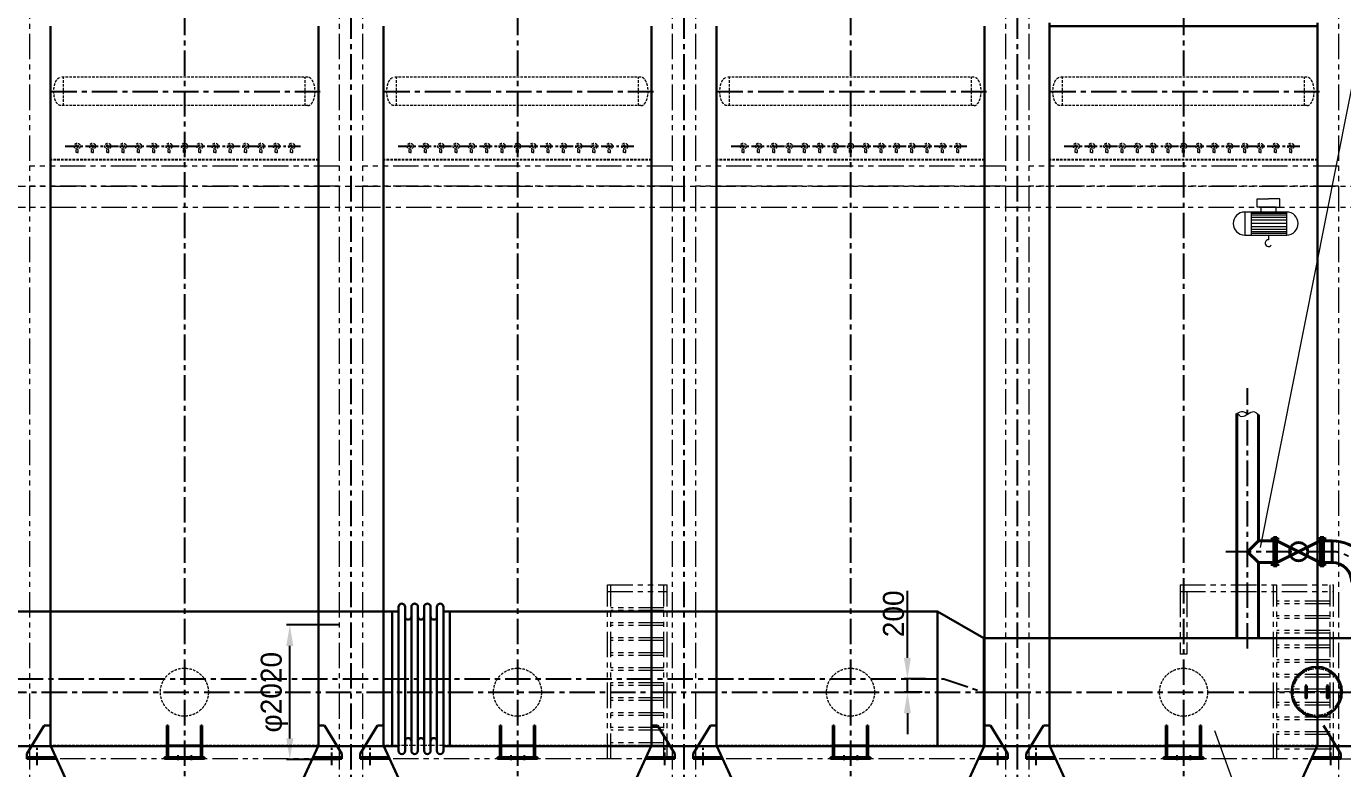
# Model space of a CAD drawing. Header units: millimetres. Extents: x 48549 to 244689, y 99496 to 172785.
# Drawn here: x 139476 to 159238, y 146998 to 158147 of the extents above; entities that cross this region are included whole.
import ezdxf

# ---------------------------------------------------------------- set-up
doc = ezdxf.new("R2010")
doc.units = ezdxf.units.MM
doc.header["$LTSCALE"] = 3
for name, pattern in [('CENTER', [50.8, 31.75, -6.35, 6.35, -6.35]), ('CENTERX2', [101.6, 63.5, -12.7, 12.7, -12.7]), ('DASHED', [19.05, 12.7, -6.35]), ('PHANTOMX2', [127, 63.5, -12.7, 12.7, -12.7, 12.7, -12.7])]:
    doc.linetypes.add(name, pattern=pattern)
for name, color, linetype, lineweight in [('center', 1, 'CENTER', 9), ('CON', 7, 'Continuous', 40), ('Layer3', 6, 'Continuous', 18), ('Layer4', 4, 'DASHED', 5), ('双点划线', 3, 'PHANTOMX2', 20), ('图层1', 7, 'Continuous', 30), ('图层3', 6, 'Continuous', 9)]:
    doc.layers.add(name, color=color, linetype=linetype, lineweight=lineweight)
doc.layers.add('Layer1', color=1, linetype='CENTERX2')
doc.styles.add('仿宋体', font='ttxt1.shx', dxfattribs={"bigfont": 'hzfs.shx'})
doc.dimstyles.new('ISO-25', dxfattribs={"dimtxt": 150, "dimasz": 150, "dimexe": 50, "dimexo": 0, "dimgap": 50, "dimtad": 1, "dimdec": 1, "dimdsep": 46, "dimtxsty": '仿宋体', "dimcen": 2.5, "dimazin": 0, "dimtfac": 1, "dimtdec": 1, "dimtmove": 0, "dimatfit": 3, "dimfxl": 1, "dimarcsym": 0})

# ---------------------------------------------------------------- blocks, each defined once
blk = doc.blocks.new('*D30')
at = {"layer": 'Defpoints', "color": 0, "ltscale": 3}
for p in [(143432, 149157), (144174, 149157), (144174, 147137)]:
    blk.add_point(p, dxfattribs=at)
at = {"layer": '图层3', "color": 0, "lineweight": -2, "ltscale": 3}
for p, q in [((144174, 149157), (143382, 149157)), ((143432, 147452), (143432, 148842)), ((144174, 147137), (143382, 147137))]:
    blk.add_line(p, q, dxfattribs=at)
at = {"layer": '图层3', "color": 0, "ltscale": 3}
for points in [[(143379, 148842), (143484, 148842), (143432, 149157)], [(143379, 147452), (143484, 147452), (143432, 147137)]]:
    blk.add_solid(points, dxfattribs=at)
at = {"layer": '图层3', "color": 0, "ltscale": 3, "insert": (143200, 148147), "char_height": 315, "attachment_point": 5, "rotation": 90, "style": '仿宋体'}
blk.add_mtext('φ2020', dxfattribs=at)
blk = doc.blocks.new('*D101')
at = {"layer": 'Defpoints', "color": 0, "ltscale": 3}
for p in [(152704, 148347), (152977, 148347), (152926, 148147)]:
    blk.add_point(p, dxfattribs=at)
at = {"layer": '图层3', "color": 0, "lineweight": -2, "ltscale": 3}
for p, q in [((152704, 148662), (152704, 149671)), ((152977, 148347), (152654, 148347)), ((152704, 148147), (152704, 148347)), ((152926, 148147), (152654, 148147)), ((152704, 147832), (152704, 147517))]:
    blk.add_line(p, q, dxfattribs=at)
at = {"layer": '图层3', "color": 0, "ltscale": 3}
for points in [[(152651, 148662), (152756, 148662), (152704, 148347)], [(152651, 147832), (152756, 147832), (152704, 148147)]]:
    blk.add_solid(points, dxfattribs=at)
at = {"layer": '图层3', "color": 0, "ltscale": 3, "insert": (152496, 149324), "char_height": 315, "attachment_point": 5, "rotation": 90, "style": '仿宋体'}
blk.add_mtext('200', dxfattribs=at)

msp = doc.modelspace()

# ---------------------------------------------------------------- linework, layer by layer
at = {"layer": 'center'}
msp.add_line((158849.376, 148592.044), (158849.376, 147709.224), dxfattribs=at)
msp.add_circle((158849.376, 148150.634), 352.5, dxfattribs=at)
at = {"layer": 'CON'}
for p, q in [((157648.894, 148957.611), (157648.894, 152332.64)), ((157973.894, 150419.67), (157973.894, 152313.366)), ((157811.394, 150257.17), (157973.894, 150419.67)), ((158199.894, 150419.67), (157973.894, 150419.67)), ((158902.894, 150094.67), (158250.894, 150419.67)), ((158250.894, 150094.67), (158902.894, 150419.67)), ((158953.894, 150419.67), (159079.894, 150419.67)), ((159079.894, 150094.67), (159079.894, 150419.67)), ((157973.894, 150094.67), (157811.394, 150257.17)), ((157973.894, 148957.139), (157973.894, 150094.67)), ((158199.894, 150094.67), (157973.894, 150094.67)), ((158953.894, 150094.67), (159079.894, 150094.67))]:
    msp.add_line(p, q, dxfattribs=at)
msp.add_circle((158576.894, 150257.17), 136.396, dxfattribs=at)
for radius in [619.5, 294.5]:
    msp.add_arc((159079.894, 149800.17), radius, 0, 90, dxfattribs=at)
at = {"layer": 'Layer1', "ltscale": 2}
for p, q in [((144349.365, 165653.166), (144349.363, 138736.499)), ((149349.365, 165653.166), (149349.363, 138736.498)), ((154349.365, 165653.166), (154349.363, 138736.498)), ((141849.365, 163879.767), (141849.363, 138736.499)), ((146849.365, 163879.767), (146849.363, 138736.499)), ((151849.365, 163879.767), (151849.363, 138736.498)), ((156849.365, 163879.767), (156849.363, 138736.497)), ((139851.08, 157169.061), (143947.287, 157169.061)), ((144851.078, 157169.059), (148947.285, 157169.059)), ((149851.08, 157169.059), (153947.287, 157169.059)), ((154851.08, 157169.058), (158947.287, 157169.058)), ((157811.394, 148805.138), (157811.394, 152712.919)), ((158161.205, 150454.67), (158283.388, 150454.67)), ((158992.583, 150454.67), (158870.4, 150454.67)), ((159082.394, 150257.17), (157447.423, 150257.17)), ((158161.205, 150059.67), (158283.388, 150059.67)), ((158992.583, 150059.67), (158870.4, 150059.67)), ((126547.752, 148347.139), (153249.354, 148347.139)), ((153249.354, 148347.139), (153849.354, 148147.139)), ((131171.555, 148147.139), (153861.363, 148147.139)), ((153849.354, 148147.139), (154524.364, 148147.139)), ((154174.364, 148147.139), (160485.969, 148147.139))]:
    msp.add_line(p, q, dxfattribs=at)
at = {"layer": 'Layer1'}
for p, q in [((140058.535, 156347.237), (143594.089, 156347.237)), ((145058.535, 156347.237), (148594.089, 156347.237)), ((150058.535, 156347.236), (153594.089, 156347.236)), ((155058.535, 156347.235), (158594.089, 156347.235)), ((158688.149, 148150.634), (158688.149, 148262.334)), ((158688.149, 148151.824), (158688.149, 148040.124)), ((159010.603, 148151.824), (159010.603, 148040.124)), ((139637.363, 147051.683), (139637.363, 147311.073)), ((144061.363, 147051.683), (144061.363, 147311.073)), ((144637.363, 147051.684), (144637.363, 147311.074)), ((149061.363, 147051.684), (149061.363, 147311.074)), ((149637.363, 147051.682), (149637.363, 147311.072)), ((154061.363, 147051.682), (154061.363, 147311.072)), ((154061.363, 147051.682), (154061.363, 147311.072)), ((154637.363, 147051.684), (154637.363, 147311.074)), ((159061.363, 147051.684), (159061.363, 147311.074)), ((141749.363, 147199.005), (141749.363, 147126.259)), ((141949.363, 147199.005), (141949.363, 147126.259)), ((146749.363, 147199.006), (146749.363, 147126.26)), ((146949.363, 147199.006), (146949.363, 147126.26)), ((151749.363, 147199.004), (151749.363, 147126.258)), ((151949.363, 147199.004), (151949.363, 147126.258)), ((156749.363, 147199.006), (156749.363, 147126.26)), ((156949.363, 147199.006), (156949.363, 147126.26))]:
    msp.add_line(p, q, dxfattribs=at)
at = {"layer": 'Layer1', "ltscale": 2}
msp.add_arc((159079.894, 149800.17), 457, 0, 90, dxfattribs=at)
at = {"layer": 'Layer3'}
msp.add_line((159212.988, 147147.139), (166748.455, 147147.139), dxfattribs=at)
at = {"layer": 'Layer4'}
for p, q in [((143704.09, 157381.835), (139994.463, 157381.835)), ((140034.139, 156956.287), (140034.139, 157381.835)), ((143664.59, 156956.287), (143664.59, 157381.835)), ((148704.088, 157381.833), (144994.461, 157381.833)), ((145034.137, 156956.286), (145034.137, 157381.833)), ((148664.588, 156956.285), (148664.588, 157381.833)), ((153704.09, 157381.833), (149994.463, 157381.833)), ((150034.139, 156956.285), (150034.139, 157381.833)), ((153664.59, 156956.285), (153664.59, 157381.833)), ((158704.09, 157381.832), (154994.463, 157381.832)), ((155034.139, 156956.284), (155034.139, 157381.832)), ((158664.59, 156956.284), (158664.59, 157381.832)), ((143705.535, 156956.306), (139994.639, 156956.287)), ((148705.533, 156956.305), (144994.637, 156956.286)), ((153705.535, 156956.305), (149994.639, 156956.285)), ((158705.535, 156956.304), (154994.639, 156956.284)), ((143865.363, 156147.138), (139837.363, 156147.138)), ((143865.363, 156139.138), (139837.363, 156139.138)), ((140223.365, 156252.112), (140223.365, 156302.112)), ((140239.365, 156252.112), (140223.365, 156252.112)), ((140239.365, 156252.112), (140255.365, 156252.112)), ((140255.365, 156252.112), (140255.365, 156302.112)), ((140453.365, 156252.112), (140453.365, 156302.112)), ((140469.365, 156252.112), (140453.365, 156252.112)), ((140469.365, 156252.112), (140485.365, 156252.112)), ((140485.365, 156252.112), (140485.365, 156302.112)), ((140683.365, 156252.112), (140683.365, 156302.112)), ((140699.365, 156252.112), (140683.365, 156252.112)), ((140699.365, 156252.112), (140715.365, 156252.112)), ((140715.365, 156252.112), (140715.365, 156302.112)), ((140913.365, 156252.112), (140913.365, 156302.112)), ((140929.365, 156252.112), (140913.365, 156252.112)), ((140929.365, 156252.112), (140945.365, 156252.112)), ((140945.365, 156252.112), (140945.365, 156302.112)), ((141143.365, 156252.112), (141143.365, 156302.112)), ((141159.365, 156252.112), (141143.365, 156252.112)), ((141159.365, 156252.112), (141175.365, 156252.112)), ((141175.365, 156252.112), (141175.365, 156302.112)), ((141373.365, 156252.112), (141373.365, 156302.112)), ((141389.365, 156252.112), (141373.365, 156252.112)), ((141389.365, 156252.112), (141405.365, 156252.112)), ((141405.365, 156252.112), (141405.365, 156302.112)), ((141603.365, 156252.112), (141603.365, 156302.112)), ((141619.365, 156252.112), (141603.365, 156252.112)), ((141619.365, 156252.112), (141635.365, 156252.112)), ((141635.365, 156252.112), (141635.365, 156302.112)), ((141833.365, 156252.112), (141833.365, 156302.112)), ((141849.365, 156252.112), (141833.365, 156252.112)), ((141849.365, 156252.112), (141865.365, 156252.112)), ((141865.365, 156252.112), (141865.365, 156302.112)), ((142063.365, 156252.112), (142063.365, 156302.112)), ((142079.365, 156252.112), (142063.365, 156252.112)), ((142079.365, 156252.112), (142095.365, 156252.112)), ((142095.365, 156252.112), (142095.365, 156302.112)), ((142293.365, 156252.112), (142293.365, 156302.112)), ((142309.365, 156252.112), (142293.365, 156252.112)), ((142309.365, 156252.112), (142325.365, 156252.112)), ((142325.365, 156252.112), (142325.365, 156302.112)), ((142523.365, 156252.112), (142523.365, 156302.112)), ((142539.365, 156252.112), (142523.365, 156252.112)), ((142539.365, 156252.112), (142555.365, 156252.112)), ((142555.365, 156252.112), (142555.365, 156302.112)), ((142753.365, 156252.112), (142753.365, 156302.112)), ((142769.365, 156252.112), (142753.365, 156252.112)), ((142769.365, 156252.112), (142785.365, 156252.112)), ((142785.365, 156252.112), (142785.365, 156302.112)), ((142983.365, 156252.112), (142983.365, 156302.112)), ((142999.365, 156252.112), (142983.365, 156252.112)), ((142999.365, 156252.112), (143015.365, 156252.112)), ((143015.365, 156252.112), (143015.365, 156302.112)), ((143213.365, 156252.112), (143213.365, 156302.112)), ((143229.365, 156252.112), (143213.365, 156252.112)), ((143229.365, 156252.112), (143245.365, 156252.112)), ((143245.365, 156252.112), (143245.365, 156302.112)), ((143443.365, 156252.112), (143443.365, 156302.112)), ((143459.365, 156252.112), (143443.365, 156252.112)), ((143459.365, 156252.112), (143475.365, 156252.112)), ((143475.365, 156252.112), (143475.365, 156302.112)), ((148865.363, 156147.138), (144837.363, 156147.138)), ((148865.363, 156139.138), (144837.363, 156139.138)), ((145223.365, 156252.112), (145223.365, 156302.112)), ((145239.365, 156252.112), (145223.365, 156252.112)), ((145239.365, 156252.112), (145255.365, 156252.112)), ((145255.365, 156252.112), (145255.365, 156302.112)), ((145453.365, 156252.112), (145453.365, 156302.112)), ((145469.365, 156252.112), (145453.365, 156252.112)), ((145469.365, 156252.112), (145485.365, 156252.112)), ((145485.365, 156252.112), (145485.365, 156302.112)), ((145683.365, 156252.112), (145683.365, 156302.112)), ((145699.365, 156252.112), (145683.365, 156252.112)), ((145699.365, 156252.112), (145715.365, 156252.112)), ((145715.365, 156252.112), (145715.365, 156302.112)), ((145913.365, 156252.112), (145913.365, 156302.112)), ((145929.365, 156252.112), (145913.365, 156252.112)), ((145929.365, 156252.112), (145945.365, 156252.112)), ((145945.365, 156252.112), (145945.365, 156302.112)), ((146143.365, 156252.112), (146143.365, 156302.112)), ((146159.365, 156252.112), (146143.365, 156252.112)), ((146159.365, 156252.112), (146175.365, 156252.112)), ((146175.365, 156252.112), (146175.365, 156302.112)), ((146373.365, 156252.112), (146373.365, 156302.112)), ((146389.365, 156252.112), (146373.365, 156252.112)), ((146389.365, 156252.112), (146405.365, 156252.112)), ((146405.365, 156252.112), (146405.365, 156302.112)), ((146603.365, 156252.112), (146603.365, 156302.112)), ((146619.365, 156252.112), (146603.365, 156252.112)), ((146619.365, 156252.112), (146635.365, 156252.112)), ((146635.365, 156252.112), (146635.365, 156302.112)), ((146833.365, 156252.112), (146833.365, 156302.112)), ((146849.365, 156252.112), (146833.365, 156252.112)), ((146849.365, 156252.112), (146865.365, 156252.112)), ((146865.365, 156252.112), (146865.365, 156302.112)), ((147063.365, 156252.112), (147063.365, 156302.112)), ((147079.365, 156252.112), (147063.365, 156252.112)), ((147079.365, 156252.112), (147095.365, 156252.112)), ((147095.365, 156252.112), (147095.365, 156302.112)), ((147293.365, 156252.112), (147293.365, 156302.112)), ((147309.365, 156252.112), (147293.365, 156252.112)), ((147309.365, 156252.112), (147325.365, 156252.112)), ((147325.365, 156252.112), (147325.365, 156302.112)), ((147523.365, 156252.112), (147523.365, 156302.112)), ((147539.365, 156252.112), (147523.365, 156252.112)), ((147539.365, 156252.112), (147555.365, 156252.112)), ((147555.365, 156252.112), (147555.365, 156302.112)), ((147753.365, 156252.112), (147753.365, 156302.112)), ((147769.365, 156252.112), (147753.365, 156252.112)), ((147769.365, 156252.112), (147785.365, 156252.112)), ((147785.365, 156252.112), (147785.365, 156302.112)), ((147983.365, 156252.112), (147983.365, 156302.112)), ((147999.365, 156252.112), (147983.365, 156252.112)), ((147999.365, 156252.112), (148015.365, 156252.112)), ((148015.365, 156252.112), (148015.365, 156302.112)), ((148213.365, 156252.112), (148213.365, 156302.112)), ((148229.365, 156252.112), (148213.365, 156252.112)), ((148229.365, 156252.112), (148245.365, 156252.112)), ((148245.365, 156252.112), (148245.365, 156302.112)), ((148443.365, 156252.112), (148443.365, 156302.112)), ((148459.365, 156252.112), (148443.365, 156252.112)), ((148459.365, 156252.112), (148475.365, 156252.112)), ((148475.365, 156252.112), (148475.365, 156302.112)), ((153865.363, 156147.137), (149837.363, 156147.137)), ((153865.363, 156139.137), (149837.363, 156139.137)), ((150223.365, 156252.111), (150223.365, 156302.111)), ((150239.365, 156252.111), (150223.365, 156252.111)), ((150239.365, 156252.111), (150255.365, 156252.111)), ((150255.365, 156252.111), (150255.365, 156302.111)), ((150453.365, 156252.111), (150453.365, 156302.111)), ((150469.365, 156252.111), (150453.365, 156252.111)), ((150469.365, 156252.111), (150485.365, 156252.111)), ((150485.365, 156252.111), (150485.365, 156302.111)), ((150683.365, 156252.111), (150683.365, 156302.111)), ((150699.365, 156252.111), (150683.365, 156252.111)), ((150699.365, 156252.111), (150715.365, 156252.111)), ((150715.365, 156252.111), (150715.365, 156302.111)), ((150913.365, 156252.111), (150913.365, 156302.111)), ((150929.365, 156252.111), (150913.365, 156252.111)), ((150929.365, 156252.111), (150945.365, 156252.111)), ((150945.365, 156252.111), (150945.365, 156302.111)), ((151143.365, 156252.111), (151143.365, 156302.111)), ((151159.365, 156252.111), (151143.365, 156252.111)), ((151159.365, 156252.111), (151175.365, 156252.111)), ((151175.365, 156252.111), (151175.365, 156302.111)), ((151373.365, 156252.111), (151373.365, 156302.111)), ((151389.365, 156252.111), (151373.365, 156252.111)), ((151389.365, 156252.111), (151405.365, 156252.111)), ((151405.365, 156252.111), (151405.365, 156302.111)), ((151603.365, 156252.111), (151603.365, 156302.111)), ((151619.365, 156252.111), (151603.365, 156252.111)), ((151619.365, 156252.111), (151635.365, 156252.111)), ((151635.365, 156252.111), (151635.365, 156302.111)), ((151833.365, 156252.111), (151833.365, 156302.111)), ((151849.365, 156252.111), (151833.365, 156252.111)), ((151849.365, 156252.111), (151865.365, 156252.111)), ((151865.365, 156252.111), (151865.365, 156302.111)), ((152063.365, 156252.111), (152063.365, 156302.111)), ((152079.365, 156252.111), (152063.365, 156252.111)), ((152079.365, 156252.111), (152095.365, 156252.111)), ((152095.365, 156252.111), (152095.365, 156302.111)), ((152293.365, 156252.111), (152293.365, 156302.111)), ((152309.365, 156252.111), (152293.365, 156252.111)), ((152309.365, 156252.111), (152325.365, 156252.111)), ((152325.365, 156252.111), (152325.365, 156302.111)), ((152523.365, 156252.111), (152523.365, 156302.111)), ((152539.365, 156252.111), (152523.365, 156252.111)), ((152539.365, 156252.111), (152555.365, 156252.111)), ((152555.365, 156252.111), (152555.365, 156302.111)), ((152753.365, 156252.111), (152753.365, 156302.111)), ((152769.365, 156252.111), (152753.365, 156252.111)), ((152769.365, 156252.111), (152785.365, 156252.111)), ((152785.365, 156252.111), (152785.365, 156302.111)), ((152983.365, 156252.111), (152983.365, 156302.111)), ((152999.365, 156252.111), (152983.365, 156252.111)), ((152999.365, 156252.111), (153015.365, 156252.111)), ((153015.365, 156252.111), (153015.365, 156302.111)), ((153213.365, 156252.111), (153213.365, 156302.111)), ((153229.365, 156252.111), (153213.365, 156252.111)), ((153229.365, 156252.111), (153245.365, 156252.111)), ((153245.365, 156252.111), (153245.365, 156302.111)), ((153443.365, 156252.111), (153443.365, 156302.111)), ((153459.365, 156252.111), (153443.365, 156252.111)), ((153459.365, 156252.111), (153475.365, 156252.111)), ((153475.365, 156252.111), (153475.365, 156302.111)), ((158861.363, 156147.136), (154837.363, 156147.136)), ((158861.363, 156139.136), (154837.363, 156139.136)), ((155223.365, 156252.11), (155223.365, 156302.11)), ((155239.365, 156252.11), (155223.365, 156252.11)), ((155239.365, 156252.11), (155255.365, 156252.11)), ((155255.365, 156252.11), (155255.365, 156302.11)), ((155453.365, 156252.11), (155453.365, 156302.11)), ((155469.365, 156252.11), (155453.365, 156252.11)), ((155469.365, 156252.11), (155485.365, 156252.11)), ((155485.365, 156252.11), (155485.365, 156302.11)), ((155683.365, 156252.11), (155683.365, 156302.11)), ((155699.365, 156252.11), (155683.365, 156252.11)), ((155699.365, 156252.11), (155715.365, 156252.11)), ((155715.365, 156252.11), (155715.365, 156302.11)), ((155913.365, 156252.11), (155913.365, 156302.11)), ((155929.365, 156252.11), (155913.365, 156252.11)), ((155929.365, 156252.11), (155945.365, 156252.11)), ((155945.365, 156252.11), (155945.365, 156302.11)), ((156143.365, 156252.11), (156143.365, 156302.11)), ((156159.365, 156252.11), (156143.365, 156252.11)), ((156159.365, 156252.11), (156175.365, 156252.11)), ((156175.365, 156252.11), (156175.365, 156302.11)), ((156373.365, 156252.11), (156373.365, 156302.11)), ((156389.365, 156252.11), (156373.365, 156252.11)), ((156389.365, 156252.11), (156405.365, 156252.11)), ((156405.365, 156252.11), (156405.365, 156302.11)), ((156603.365, 156252.11), (156603.365, 156302.11)), ((156619.365, 156252.11), (156603.365, 156252.11)), ((156619.365, 156252.11), (156635.365, 156252.11)), ((156635.365, 156252.11), (156635.365, 156302.11)), ((156833.365, 156252.11), (156833.365, 156302.11)), ((156849.365, 156252.11), (156833.365, 156252.11)), ((156849.365, 156252.11), (156865.365, 156252.11)), ((156865.365, 156252.11), (156865.365, 156302.11)), ((157063.365, 156252.11), (157063.365, 156302.11)), ((157079.365, 156252.11), (157063.365, 156252.11)), ((157079.365, 156252.11), (157095.365, 156252.11)), ((157095.365, 156252.11), (157095.365, 156302.11)), ((157293.365, 156252.11), (157293.365, 156302.11)), ((157309.365, 156252.11), (157293.365, 156252.11)), ((157309.365, 156252.11), (157325.365, 156252.11)), ((157325.365, 156252.11), (157325.365, 156302.11)), ((157523.365, 156252.11), (157523.365, 156302.11)), ((157539.365, 156252.11), (157523.365, 156252.11)), ((157539.365, 156252.11), (157555.365, 156252.11)), ((157555.365, 156252.11), (157555.365, 156302.11)), ((157753.365, 156252.11), (157753.365, 156302.11)), ((157769.365, 156252.11), (157753.365, 156252.11)), ((157769.365, 156252.11), (157785.365, 156252.11)), ((157785.365, 156252.11), (157785.365, 156302.11)), ((157983.365, 156252.11), (157983.365, 156302.11)), ((157999.365, 156252.11), (157983.365, 156252.11)), ((157999.365, 156252.11), (158015.365, 156252.11)), ((158015.365, 156252.11), (158015.365, 156302.11)), ((158213.365, 156252.11), (158213.365, 156302.11)), ((158229.365, 156252.11), (158213.365, 156252.11)), ((158229.365, 156252.11), (158245.365, 156252.11)), ((158245.365, 156252.11), (158245.365, 156302.11)), ((158443.365, 156252.11), (158443.365, 156302.11)), ((158459.365, 156252.11), (158443.365, 156252.11)), ((158459.365, 156252.11), (158475.365, 156252.11)), ((158475.365, 156252.11), (158475.365, 156302.11)), ((143861.363, 147347.138), (139837.363, 147347.138)), ((143861.363, 147347.138), (139837.363, 147347.138)), ((148861.363, 147347.139), (144837.363, 147347.139)), ((148861.363, 147347.138), (144837.363, 147347.138)), ((153861.363, 147347.137), (149837.363, 147347.137)), ((153861.363, 147347.137), (149837.363, 147347.137)), ((158861.363, 147347.139), (154837.363, 147347.139)), ((158861.363, 147347.136), (154837.363, 147347.136))]:
    msp.add_line(p, q, dxfattribs=at)
for centre, radius in [((140239.365, 156347.237), 45), ((140239.365, 156347.237), 20), ((140469.365, 156347.237), 45), ((140469.365, 156347.237), 20), ((140699.365, 156347.237), 45), ((140699.365, 156347.237), 20), ((140929.365, 156347.237), 45), ((140929.365, 156347.237), 20), ((141159.365, 156347.237), 45), ((141159.365, 156347.237), 20), ((141389.365, 156347.237), 45), ((141389.365, 156347.237), 20), ((141619.365, 156347.237), 45), ((141619.365, 156347.237), 20), ((141849.365, 156347.237), 45), ((141849.365, 156347.237), 20), ((142079.365, 156347.237), 45), ((142079.365, 156347.237), 20), ((142309.365, 156347.237), 45), ((142309.365, 156347.237), 20), ((142539.365, 156347.237), 45), ((142539.365, 156347.237), 20), ((142769.365, 156347.237), 45), ((142769.365, 156347.237), 20), ((142999.365, 156347.237), 45), ((142999.365, 156347.237), 20), ((143229.365, 156347.237), 45), ((143229.365, 156347.237), 20), ((143459.365, 156347.237), 45), ((143459.365, 156347.237), 20), ((145239.365, 156347.237), 45), ((145239.365, 156347.237), 20), ((145469.365, 156347.237), 45), ((145469.365, 156347.237), 20), ((145699.365, 156347.237), 45), ((145699.365, 156347.237), 20), ((145929.365, 156347.237), 45), ((145929.365, 156347.237), 20), ((146159.365, 156347.237), 45), ((146159.365, 156347.237), 20), ((146389.365, 156347.237), 45), ((146389.365, 156347.237), 20), ((146619.365, 156347.237), 45), ((146619.365, 156347.237), 20), ((146849.365, 156347.237), 45), ((146849.365, 156347.237), 20), ((147079.365, 156347.237), 45), ((147079.365, 156347.237), 20), ((147309.365, 156347.237), 45), ((147309.365, 156347.237), 20), ((147539.365, 156347.237), 45), ((147539.365, 156347.237), 20), ((147769.365, 156347.237), 45), ((147769.365, 156347.237), 20), ((147999.365, 156347.237), 45), ((147999.365, 156347.237), 20), ((148229.365, 156347.237), 45), ((148229.365, 156347.237), 20), ((148459.365, 156347.237), 45), ((148459.365, 156347.237), 20), ((150239.365, 156347.236), 45), ((150239.365, 156347.236), 20), ((150469.365, 156347.236), 45), ((150469.365, 156347.236), 20), ((150699.365, 156347.236), 45), ((150699.365, 156347.236), 20), ((150929.365, 156347.236), 45), ((150929.365, 156347.236), 20), ((151159.365, 156347.236), 45), ((151159.365, 156347.236), 20), ((151389.365, 156347.236), 45), ((151389.365, 156347.236), 20), ((151619.365, 156347.236), 45), ((151619.365, 156347.236), 20), ((151849.365, 156347.236), 45), ((151849.365, 156347.236), 20), ((152079.365, 156347.236), 45), ((152079.365, 156347.236), 20), ((152309.365, 156347.236), 45), ((152309.365, 156347.236), 20), ((152539.365, 156347.236), 45), ((152539.365, 156347.236), 20), ((152769.365, 156347.236), 45), ((152769.365, 156347.236), 20), ((152999.365, 156347.236), 45), ((152999.365, 156347.236), 20), ((153229.365, 156347.236), 45), ((153229.365, 156347.236), 20), ((153459.365, 156347.236), 45), ((153459.365, 156347.236), 20), ((155239.365, 156347.235), 45), ((155239.365, 156347.235), 20), ((155469.365, 156347.235), 45), ((155469.365, 156347.235), 20), ((155699.365, 156347.235), 45), ((155699.365, 156347.235), 20), ((155929.365, 156347.235), 45), ((155929.365, 156347.235), 20), ((156159.365, 156347.235), 45), ((156159.365, 156347.235), 20), ((156389.365, 156347.235), 45), ((156389.365, 156347.235), 20), ((156619.365, 156347.235), 45), ((156619.365, 156347.235), 20), ((156849.365, 156347.235), 45), ((156849.365, 156347.235), 20), ((157079.365, 156347.235), 45), ((157079.365, 156347.235), 20), ((157309.365, 156347.235), 45), ((157309.365, 156347.235), 20), ((157539.365, 156347.235), 45), ((157539.365, 156347.235), 20), ((157769.365, 156347.235), 45), ((157769.365, 156347.235), 20), ((157999.365, 156347.235), 45), ((157999.365, 156347.235), 20), ((158229.365, 156347.235), 45), ((158229.365, 156347.235), 20), ((158459.365, 156347.235), 45), ((158459.365, 156347.235), 20), ((141849.364, 148147.139), 360.002), ((146849.364, 148147.14), 360.002), ((151849.364, 148147.139), 360.002), ((156849.364, 148147.139), 360.002)]:
    msp.add_circle(centre, radius, dxfattribs=at)
at = {"layer": 'Layer4', "extrusion": (0, 0, -1)}
for centre in [(139994.639, 157169.061), (144994.637, 157169.06), (149994.639, 157169.059), (154994.639, 157169.058)]:
    msp.add_ellipse(centre, major_axis=(0, 212.774), ratio=0.500531501, start_param=3.141592654, end_param=6.283185307, dxfattribs=at)
at = {"layer": 'Layer4'}
for centre in [(143704.09, 157169.061), (148704.088, 157169.059), (153704.09, 157169.059), (158704.09, 157169.058)]:
    msp.add_ellipse(centre, major_axis=(0, 212.774), ratio=0.500531501, start_param=3.141592654, end_param=6.283185307, dxfattribs=at)
at = {"layer": '双点划线', "ltscale": 2}
for p, q in [((139524.365, 165653.166), (139524.363, 139348.139)), ((144174.365, 165653.166), (144174.363, 139348.139)), ((144524.365, 165653.166), (144524.363, 139348.139)), ((149174.365, 165653.166), (149174.363, 139348.139)), ((149524.365, 165653.166), (149524.363, 139348.139)), ((154174.365, 165653.166), (154174.363, 139348.139)), ((154524.365, 165653.166), (154524.363, 139348.139)), ((159174.365, 165653.166), (159174.363, 139348.139)), ((144174.365, 156047.148), (139524.363, 156047.148)), ((149174.365, 156047.149), (144524.363, 156047.149)), ((154174.365, 156047.147), (149524.363, 156047.147)), ((159174.365, 156047.149), (154524.363, 156047.149)), ((129174.365, 155747.149), (154524.365, 155747.147)), ((144174.365, 155747.148), (139524.363, 155747.148)), ((149174.365, 155747.149), (144524.363, 155747.149)), ((154174.365, 155747.147), (149524.363, 155747.147)), ((154174.364, 155747.146), (161349.365, 155747.146)), ((159174.365, 155747.149), (154524.363, 155747.149)), ((129174.365, 155429.149), (154524.364, 155429.149)), ((154174.364, 155429.149), (168524.365, 155429.149)), ((148199.365, 149757.161), (149099.365, 149757.161)), ((148199.365, 147147.139), (148199.365, 149757.161)), ((148199.365, 149657.161), (149099.365, 149657.161)), ((148249.365, 147147.139), (148249.365, 149757.161)), ((149049.365, 147147.139), (149049.365, 149757.161)), ((149099.365, 147147.139), (149099.365, 149757.161)), ((156799.373, 149757.161), (159099.364, 149757.161)), ((156799.373, 149757.161), (156799.373, 149657.161)), ((156799.373, 149657.161), (159099.364, 149657.161)), ((156799.373, 149657.161), (156799.373, 148718.355)), ((156899.373, 149657.161), (156899.373, 148718.355)), ((158199.364, 147147.139), (158199.364, 149757.161)), ((158249.364, 147147.139), (158249.364, 149757.161)), ((159049.364, 147147.139), (159049.364, 149757.161)), ((159099.364, 147147.139), (159099.364, 149757.161)), ((149049.365, 149411.537), (148249.365, 149411.537)), ((159049.364, 149512.537), (158249.364, 149512.537)), ((159049.364, 149472.537), (158249.364, 149472.537)), ((149049.365, 149371.537), (148249.365, 149371.537)), ((159049.364, 149292.537), (158249.364, 149292.537)), ((159049.364, 149252.537), (158249.364, 149252.537)), ((149049.365, 149186.537), (148249.365, 149186.537)), ((149049.365, 149146.537), (148249.365, 149146.537)), ((159049.364, 149072.537), (158249.364, 149072.537)), ((159049.364, 149032.537), (158249.364, 149032.537)), ((149049.365, 148961.537), (148249.365, 148961.537)), ((149049.365, 148921.537), (148249.365, 148921.537)), ((159049.364, 148852.537), (158249.364, 148852.537)), ((159049.364, 148812.537), (158249.364, 148812.537)), ((149049.365, 148736.537), (148249.365, 148736.537)), ((149049.365, 148696.537), (148249.365, 148696.537)), ((156899.373, 148718.355), (156799.373, 148718.355)), ((159049.364, 148632.537), (158249.364, 148632.537)), ((149049.365, 148511.537), (148249.365, 148511.537)), ((149049.365, 148471.537), (148249.365, 148471.537)), ((159049.364, 148592.537), (158249.364, 148592.537)), ((149049.365, 148286.537), (148249.365, 148286.537)), ((149049.365, 148246.537), (148249.365, 148246.537)), ((159049.364, 148412.537), (158249.364, 148412.537)), ((159049.364, 148372.537), (158249.364, 148372.537)), ((149049.365, 148061.537), (148249.365, 148061.537)), ((149049.365, 148021.537), (148249.365, 148021.537)), ((159049.364, 148192.537), (158249.364, 148192.537)), ((159049.364, 148152.537), (158249.364, 148152.537)), ((149049.365, 147836.537), (148249.365, 147836.537)), ((159049.364, 147992.537), (158249.364, 147992.537)), ((159049.364, 147952.537), (158249.364, 147952.537)), ((149049.365, 147796.537), (148249.365, 147796.537)), ((159049.364, 147772.537), (158249.364, 147772.537)), ((159049.364, 147732.537), (158249.364, 147732.537)), ((149049.365, 147616.537), (148249.365, 147616.537)), ((149049.365, 147576.537), (148249.365, 147576.537)), ((159049.364, 147552.537), (158249.364, 147552.537)), ((159049.364, 147512.537), (158249.364, 147512.537)), ((149049.365, 147386.537), (148249.365, 147386.537)), ((149049.365, 147346.537), (148249.365, 147346.537)), ((159049.364, 147332.537), (158249.364, 147332.537)), ((159049.364, 147292.537), (158249.364, 147292.537)), ((144174.364, 147147.138), (139524.363, 147147.138)), ((149174.364, 147147.139), (144524.363, 147147.139)), ((154174.364, 147147.137), (149524.363, 147147.137)), ((159174.364, 147147.139), (154524.363, 147147.139))]:
    msp.add_line(p, q, dxfattribs=at)
at = {"layer": '图层1'}
for p, q in [((139837.363, 147347.138), (139837.363, 158147.136)), ((143861.363, 158147.136), (143861.363, 147347.138)), ((144837.363, 147347.138), (144837.363, 158147.136)), ((148861.363, 158147.136), (148861.363, 147347.138)), ((149837.363, 147347.137), (149837.363, 158147.136)), ((153861.363, 158147.136), (153861.363, 147347.137)), ((154837.363, 158147.136), (154837.363, 158197.136)), ((154837.363, 148957.139), (154837.363, 158147.136)), ((154837.363, 158147.136), (158861.363, 158147.136)), ((158861.363, 158147.136), (158861.363, 158197.136)), ((158861.363, 158147.136), (158861.363, 147347.136)), ((158199.894, 150474.67), (158199.894, 150039.67)), ((158223.894, 150474.67), (158199.894, 150474.67)), ((158223.894, 150039.67), (158223.894, 150474.67)), ((158223.894, 150474.67), (158226.894, 150474.67)), ((158226.894, 150474.67), (158226.894, 150039.67)), ((158226.894, 150474.67), (158226.894, 150039.67)), ((158250.894, 150474.67), (158226.894, 150474.67)), ((158250.894, 150039.67), (158250.894, 150474.67)), ((158902.894, 150039.67), (158902.894, 150474.67)), ((158902.894, 150474.67), (158926.894, 150474.67)), ((158929.894, 150474.67), (158926.894, 150474.67)), ((158926.894, 150474.67), (158926.894, 150039.67)), ((158926.894, 150474.67), (158926.894, 150039.67)), ((158929.894, 150039.67), (158929.894, 150474.67)), ((158929.894, 150474.67), (158953.894, 150474.67)), ((158953.894, 150474.67), (158953.894, 150039.67)), ((158199.894, 150039.67), (158223.894, 150039.67)), ((158226.894, 150039.67), (158223.894, 150039.67)), ((158226.894, 150039.67), (158250.894, 150039.67)), ((158926.894, 150039.67), (158902.894, 150039.67)), ((158926.894, 150039.67), (158929.894, 150039.67)), ((158953.894, 150039.67), (158929.894, 150039.67)), ((145065.319, 149429.139), (145065.318, 147265.139)), ((145161.319, 149429.139), (145161.318, 147265.139)), ((145257.319, 149429.139), (145257.318, 147265.139)), ((145353.319, 149429.139), (145353.318, 147265.139)), ((145449.319, 149429.139), (145449.318, 147265.139)), ((145545.319, 149429.139), (145545.318, 147265.139)), ((145641.319, 149429.139), (145641.318, 147265.139)), ((145737.319, 149429.139), (145737.318, 147265.139)), ((128349.364, 149357.139), (145065.319, 149357.139)), ((144969.319, 149357.139), (144969.318, 147337.139)), ((145737.319, 149357.139), (153156.534, 149357.139)), ((145833.319, 149357.139), (145833.318, 147337.139)), ((153156.534, 147337.139), (153156.534, 149357.139)), ((153156.534, 149357.139), (153849.354, 148957.139)), ((153849.354, 148957.139), (154524.364, 148957.139)), ((153849.354, 147337.139), (153849.354, 148957.139)), ((154174.364, 148957.139), (159889.365, 148957.139)), ((154837.363, 147347.136), (154837.363, 148957.139)), ((158678.149, 148236.634), (158678.149, 148151.229)), ((158698.149, 148236.634), (158698.149, 148151.229)), ((159000.603, 148236.634), (159000.603, 148151.229)), ((159010.603, 148150.634), (159010.603, 148262.334)), ((159020.603, 148236.634), (159020.603, 148151.229)), ((158678.149, 148065.824), (158678.149, 148151.229)), ((158698.149, 148065.824), (158698.149, 148151.229)), ((159000.603, 148065.824), (159000.603, 148151.229)), ((159020.603, 148065.824), (159020.603, 148151.229)), ((139745.738, 147647.138), (139485.738, 147221.138)), ((139745.738, 147647.138), (139836.363, 147647.138)), ((141603.363, 147647.138), (141583.363, 147647.138)), ((141583.363, 147647.138), (141583.363, 147171.138)), ((141603.363, 147171.138), (141603.363, 147647.138)), ((142095.363, 147647.138), (142115.363, 147647.138)), ((142095.363, 147171.138), (142095.363, 147647.138)), ((142115.363, 147647.138), (142115.363, 147171.138)), ((143952.988, 147647.138), (143862.363, 147647.138)), ((143952.988, 147647.138), (144212.988, 147221.138)), ((144745.738, 147647.139), (144485.738, 147221.139)), ((144745.738, 147647.139), (144836.363, 147647.139)), ((146603.363, 147647.139), (146583.363, 147647.139)), ((146583.363, 147647.139), (146583.363, 147171.139)), ((146603.363, 147171.139), (146603.363, 147647.139)), ((147095.363, 147647.139), (147115.363, 147647.139)), ((147095.363, 147171.139), (147095.363, 147647.139)), ((147115.363, 147647.139), (147115.363, 147171.139)), ((148952.988, 147647.139), (148862.363, 147647.139)), ((148952.988, 147647.139), (149212.988, 147221.139)), ((149745.738, 147647.137), (149485.738, 147221.137)), ((149745.738, 147647.137), (149836.363, 147647.137)), ((151603.363, 147647.137), (151583.363, 147647.137)), ((151583.363, 147647.137), (151583.363, 147171.137)), ((151603.363, 147171.137), (151603.363, 147647.137)), ((152095.363, 147647.137), (152115.363, 147647.137)), ((152095.363, 147171.137), (152095.363, 147647.137)), ((152115.363, 147647.137), (152115.363, 147171.137)), ((153952.988, 147647.137), (153862.363, 147647.137)), ((153952.988, 147647.137), (154212.988, 147221.137)), ((154745.738, 147647.139), (154485.738, 147221.139)), ((154745.738, 147647.139), (154836.363, 147647.139)), ((156603.363, 147647.139), (156583.363, 147647.139)), ((156583.363, 147647.139), (156583.363, 147171.139)), ((156603.363, 147171.139), (156603.363, 147647.139)), ((157095.363, 147647.139), (157115.363, 147647.139)), ((157095.363, 147171.139), (157095.363, 147647.139)), ((157115.363, 147647.139), (157115.363, 147171.139)), ((158952.988, 147647.139), (159212.988, 147221.139)), ((128349.364, 147337.139), (145065.318, 147337.139)), ((141686.863, 143320.138), (139837.363, 147347.138)), ((142095.363, 147347.138), (141603.363, 147347.138)), ((142011.863, 143320.138), (143861.363, 147347.138)), ((146686.863, 143320.138), (144837.363, 147347.138)), ((145737.318, 147337.139), (153249.354, 147337.139)), ((147095.363, 147347.139), (146603.363, 147347.139)), ((147011.863, 143320.138), (148861.363, 147347.138)), ((151686.863, 143320.137), (149837.363, 147347.137)), ((152095.363, 147347.137), (151603.363, 147347.137)), ((152011.863, 143320.137), (153861.363, 147347.137)), ((153249.354, 147337.139), (153849.354, 147337.139)), ((153849.354, 147337.139), (154556.538, 147337.139)), ((154142.189, 147337.139), (159889.365, 147337.139)), ((156686.863, 143320.136), (154837.363, 147347.136)), ((157095.363, 147347.139), (156603.363, 147347.139)), ((157011.863, 143320.136), (158861.363, 147347.136)), ((139485.738, 147167.138), (139485.738, 147221.138)), ((139485.738, 147171.138), (139919.681, 147171.138)), ((139485.738, 147147.138), (139485.738, 147167.138)), ((139928.938, 147147.138), (139485.738, 147147.138)), ((141549.363, 147147.138), (141549.363, 147171.138)), ((141549.363, 147171.138), (142149.363, 147171.138)), ((141849.363, 147147.138), (141549.363, 147147.138)), ((141583.363, 147221.138), (141603.363, 147221.138)), ((141849.363, 147147.138), (142149.363, 147147.138)), ((142095.363, 147221.138), (142115.363, 147221.138)), ((142149.363, 147147.138), (142149.363, 147171.138)), ((143769.788, 147147.138), (144212.988, 147147.138)), ((144212.988, 147171.138), (143779.046, 147171.138)), ((144212.988, 147167.138), (144212.988, 147221.138)), ((144212.988, 147147.138), (144212.988, 147167.138)), ((144485.738, 147167.139), (144485.738, 147221.139)), ((144485.738, 147171.139), (144919.681, 147171.139)), ((144485.738, 147147.139), (144485.738, 147167.139)), ((144928.938, 147147.139), (144485.738, 147147.139)), ((146549.363, 147147.139), (146549.363, 147171.139)), ((146549.363, 147171.139), (147149.363, 147171.139)), ((146849.363, 147147.139), (146549.363, 147147.139)), ((146583.363, 147221.139), (146603.363, 147221.139)), ((146849.363, 147147.139), (147149.363, 147147.139)), ((147095.363, 147221.139), (147115.363, 147221.139)), ((147149.363, 147147.139), (147149.363, 147171.139)), ((148769.788, 147147.139), (149212.988, 147147.139)), ((149212.988, 147171.139), (148779.046, 147171.139)), ((149212.988, 147167.139), (149212.988, 147221.139)), ((149212.988, 147147.139), (149212.988, 147167.139)), ((149485.738, 147167.137), (149485.738, 147221.137)), ((149485.738, 147171.137), (149919.681, 147171.137)), ((149485.738, 147147.137), (149485.738, 147167.137)), ((149928.938, 147147.137), (149485.738, 147147.137)), ((151549.363, 147147.137), (151549.363, 147171.137)), ((151549.363, 147171.137), (152149.363, 147171.137)), ((151849.363, 147147.137), (151549.363, 147147.137)), ((151583.363, 147221.137), (151603.363, 147221.137)), ((151849.363, 147147.137), (152149.363, 147147.137)), ((152095.363, 147221.137), (152115.363, 147221.137)), ((152149.363, 147147.137), (152149.363, 147171.137)), ((153769.788, 147147.137), (154212.988, 147147.137)), ((154212.988, 147171.137), (153779.046, 147171.137)), ((154212.988, 147167.137), (154212.988, 147221.137)), ((154212.988, 147167.137), (154212.988, 147221.137)), ((154212.988, 147147.137), (154212.988, 147167.137)), ((154212.988, 147147.137), (154212.988, 147167.137)), ((154485.738, 147167.139), (154485.738, 147221.139)), ((154485.738, 147167.137), (154485.738, 147221.137)), ((154485.738, 147171.139), (154919.681, 147171.139)), ((154485.738, 147147.139), (154485.738, 147167.139)), ((154485.738, 147147.137), (154485.738, 147167.137)), ((154928.938, 147147.139), (154485.738, 147147.139)), ((156549.363, 147147.139), (156549.363, 147171.139)), ((156549.363, 147171.139), (157149.363, 147171.139)), ((156849.363, 147147.139), (156549.363, 147147.139)), ((156583.363, 147221.139), (156603.363, 147221.139)), ((156849.363, 147147.139), (157149.363, 147147.139)), ((157095.363, 147221.139), (157115.363, 147221.139)), ((157149.363, 147147.139), (157149.363, 147171.139)), ((158769.788, 147147.139), (159212.988, 147147.139)), ((159212.988, 147171.139), (158779.046, 147171.139)), ((159212.988, 147167.139), (159212.988, 147221.139)), ((159212.988, 147147.139), (159212.988, 147167.139))]:
    msp.add_line(p, q, dxfattribs=at)
msp.add_circle((158849.376, 148150.634), 377.5, dxfattribs=at)
for centre, radius, start, end in [((145113.319, 149429.139), 48, 359.9999893, 179.9999893), ((145305.319, 149429.139), 48, 359.9999893, 179.9999893), ((145497.319, 149429.139), 48, 359.9999893, 179.9999893), ((145689.319, 149429.139), 48, 359.9999893, 179.9999893), ((145209.319, 149285.139), 48, 179.9999893, 359.9999893), ((145401.319, 149285.139), 48, 179.9999893, 359.9999893), ((145593.319, 149285.139), 48, 179.9999893, 359.9999893), ((158688.149, 148236.634), 10, 0, 180), ((159010.603, 148236.634), 10, 0, 180), ((158688.149, 148065.824), 10, 180, 0), ((159010.603, 148065.824), 10, 180, 0), ((145209.318, 147409.139), 48, 359.9999893, 179.9999893), ((145401.318, 147409.139), 48, 359.9999893, 179.9999893), ((145593.318, 147409.139), 48, 359.9999893, 179.9999893), ((145113.318, 147265.139), 48, 179.9999893, 359.9999893), ((145305.318, 147265.139), 48, 179.9999893, 359.9999893), ((145497.318, 147265.139), 48, 179.9999893, 359.9999893), ((145689.318, 147265.139), 48, 179.9999893, 359.9999893)]:
    msp.add_arc(centre, radius, start, end, dxfattribs=at)
at = {"layer": '图层3', "ltscale": 3}
for p, q in [((158003.426, 150319.56), (161952.188, 170195.054)), ((157315.091, 147571.317), (161402.17, 136267.535))]:
    msp.add_line(p, q, dxfattribs=at)
at = {"layer": '图层3'}
for p, q in [((157954.512, 155429.149), (157954.512, 155554.648)), ((157954.512, 155554.648), (158125.476, 155554.648)), ((158296.439, 155554.648), (158125.476, 155554.648)), ((158296.439, 155429.149), (158296.439, 155554.648)), ((158397.615, 155358.135), (157768.67, 155358.135)), ((157768.67, 155358.135), (157768.67, 155012.83)), ((157862.959, 155358.135), (157862.959, 155012.83)), ((158397.615, 155336.442), (157862.959, 155336.442)), ((158008.941, 155429.149), (157954.512, 155429.149)), ((158242.01, 155429.149), (158008.941, 155429.149)), ((158008.941, 155429.149), (158008.941, 155358.135)), ((158242.01, 155358.135), (158242.01, 155429.149)), ((158242.01, 155429.149), (158296.439, 155429.149)), ((158397.615, 155012.83), (158397.615, 155358.135)), ((158397.615, 155311.674), (157862.959, 155311.674)), ((158397.615, 155276.52), (157862.959, 155276.52)), ((158397.615, 155236.676), (157862.959, 155236.676)), ((158397.615, 155185.482), (157862.959, 155185.482)), ((157768.67, 155012.83), (158397.615, 155012.83)), ((158397.615, 155134.288), (157862.959, 155134.288)), ((158397.615, 155094.445), (157862.959, 155094.445)), ((158397.615, 155059.29), (157862.959, 155059.29)), ((158397.615, 155034.522), (157862.959, 155034.522)), ((158125.476, 155012.83), (158125.476, 154942.452))]:
    msp.add_line(p, q, dxfattribs=at)
for centre, radius, start, end in [((157768.67, 155185.482), 172.652, 90, 270), ((158397.615, 155185.482), 172.652, 270, 90), ((158125.476, 154891.693), 50.759, 90, 323.5705982)]:
    msp.add_arc(centre, radius, start, end, dxfattribs=at)
at = {"layer": '图层3', "ltscale": 3}
for points in [[(157810.596, 152318.716), (157742.966, 152357.762), (157648.894, 152332.64)], [(157973.894, 152313.366), (157901.535, 152356.375), (157726.621, 152284.55), (157648.894, 152332.64)]]:
    msp.add_spline(points, degree=3, dxfattribs=at)

# ---------------------------------------------------------------- dimensions: what is measured, and where the dimension line sits
dim = msp.add_linear_dim(base=(152703.627, 148347.139), p1=(152925.861, 148147.139), p2=(152977.146, 148347.139), angle=90, dimstyle='ISO-25', override={"dimtxt": 315, "dimasz": 315}, dxfattribs=at)
dim.commit()
dim.dimension.update_dxf_attribs({"geometry": '*D101', "text_midpoint": (152496.127, 149324.261)})
dim = msp.add_linear_dim(base=(143431.534, 149157.139), p1=(144174.365, 147137.139), p2=(144174.365, 149157.139), angle=90, text='φ2020', dimstyle='ISO-25', override={"dimtxt": 315, "dimasz": 315}, dxfattribs=at)
dim.commit()
dim.dimension.update_dxf_attribs({"geometry": '*D30', "text_midpoint": (143200.196, 148147.139)})

doc.saveas('drawing.dxf')
